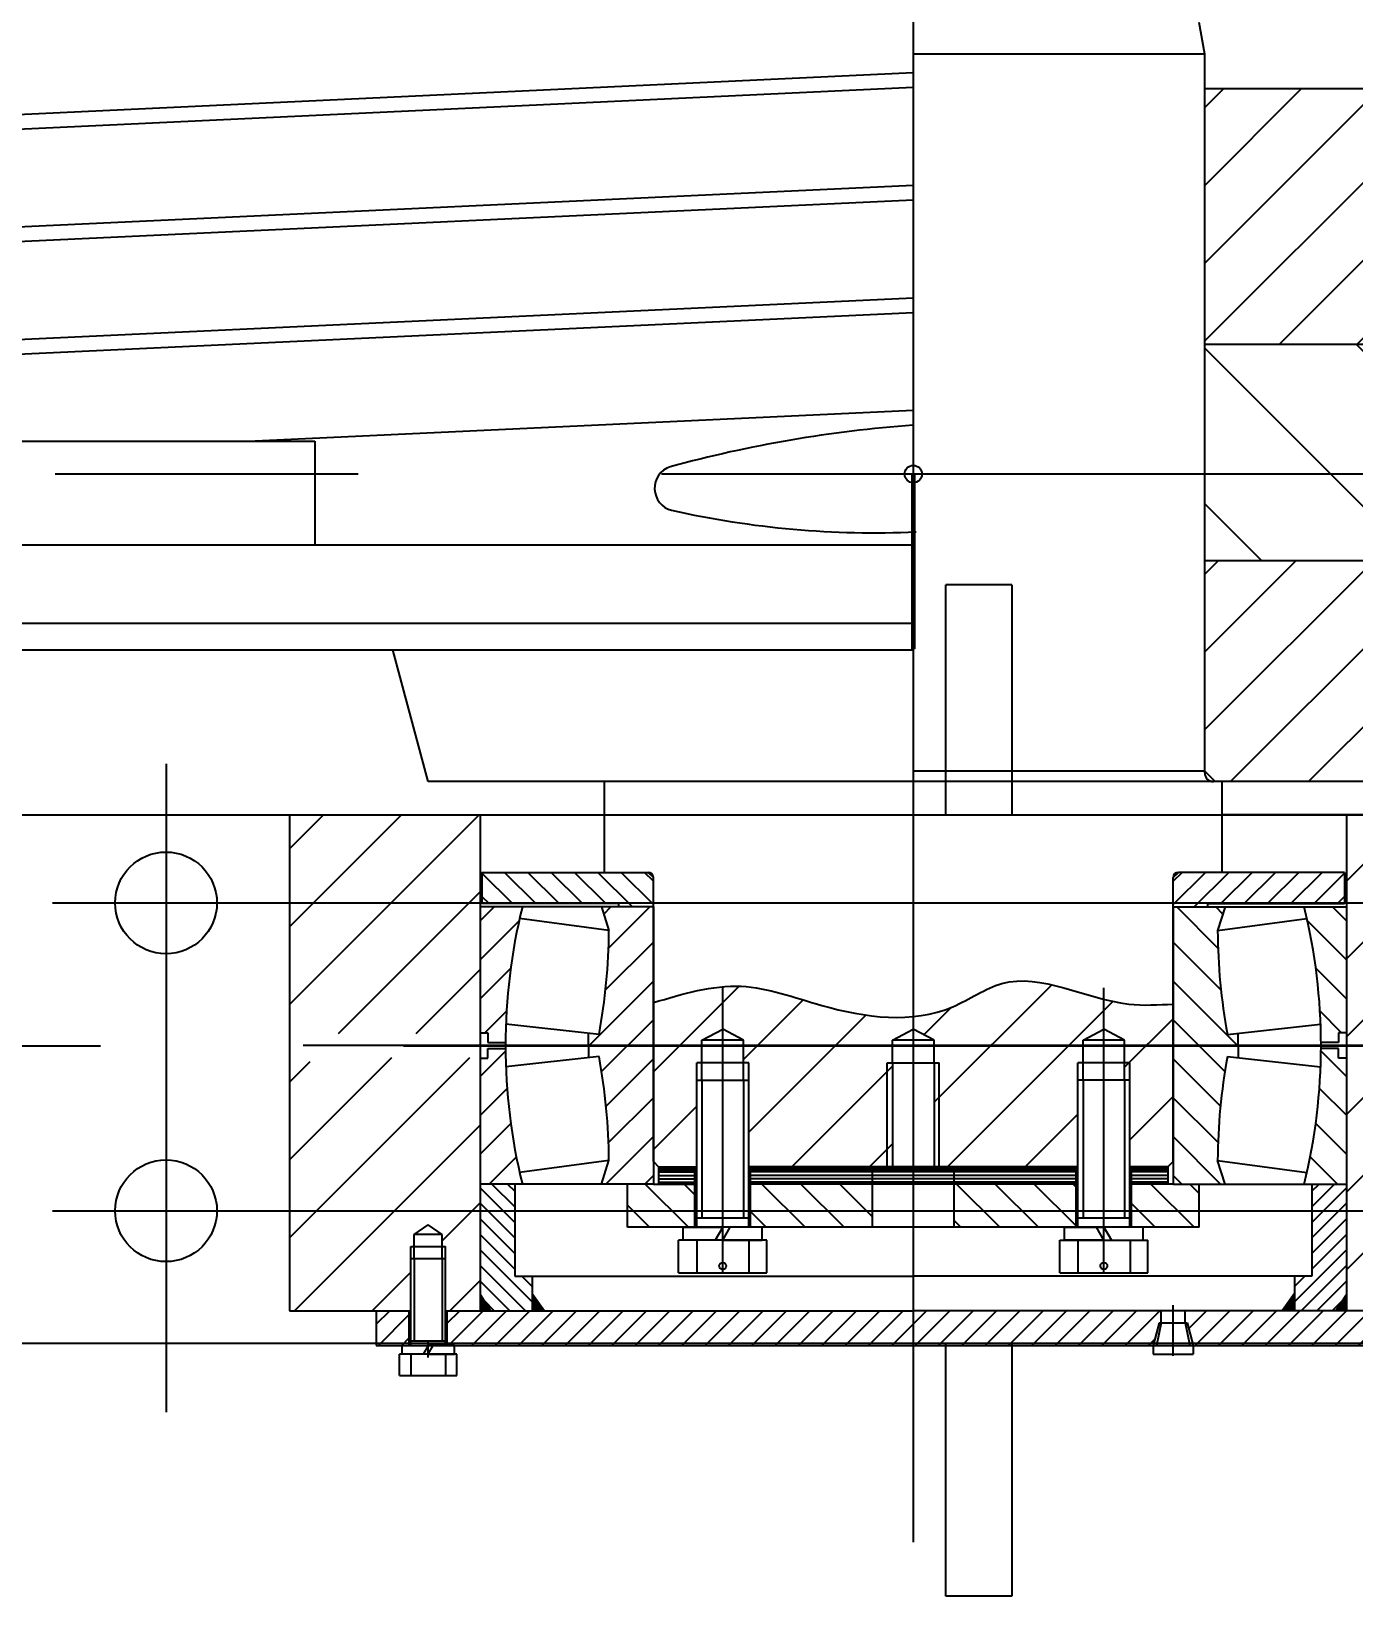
# Model space of a CAD drawing. Header units: millimetres. Extents: x 0 to 29400, y 0 to 20790.
# Drawn here: x 13770 to 14533, y 10644 to 11549 of the extents above; entities that cross this region are included whole.
import ezdxf

# ---------------------------------------------------------------- set-up
doc = ezdxf.new("R2010")
doc.units = ezdxf.units.MM
doc.header["$LTSCALE"] = 700
doc.linetypes.add('G', pattern=[2, 1.25, -0.25, 0.25, -0.25])
for name, color, linetype in [('01', 7, 'Continuous'), ('02', 1, 'Continuous'), ('05', 142, 'G'), ('08', 1, 'Continuous')]:
    doc.layers.add(name, color=color, linetype=linetype)
doc.styles.get("Standard").update_dxf_attribs({"font": 'FZYTK.TTF', "width": 0.707})
doc.dimstyles.new('INTE', dxfattribs={"dimscale": 70, "dimtxt": 3.5, "dimasz": 3, "dimexe": 3, "dimexo": 0, "dimgap": 1, "dimtad": 1, "dimdec": 0, "dimdsep": 46, "dimtxsty": 'Standard', "dimcen": 0, "dimclrd": 1, "dimclre": 1, "dimclrt": 3, "dimaunit": 1, "dimadec": 0, "dimazin": 0, "dimtfac": 1, "dimtdec": 0, "dimtmove": 0, "dimatfit": 0, "dimfxl": 1, "dimarcsym": 0})

# ---------------------------------------------------------------- blocks, each defined once
blk = doc.blocks.new('*U840')
at = {"layer": '01'}
for p, q in [((-22.75000000048455, 7.50000000001874), (-22.75000000048455, -3.503246160812043e-46)), ((1.377682148053616e-15, 7.500000000018737), (-22.75000000048455, 7.50000000001874)), ((-22.75000000048455, -3.503246160812043e-46), (0, 0)), ((0, 0), (-4.330127018769794, 7.500000000018738)), ((1.377682148053616e-15, 7.500000000018737), (4.330127018769794, -5.302701060043437e-16)), ((1.377682148053616e-15, 7.500000000018737), (22.75000000048455, 7.500000000018724)), ((22.75000000048455, -5.571958910010656e-15), (0, 0)), ((22.75000000048455, 7.500000000018724), (22.75000000048455, -5.571958910010656e-15))]:
    blk.add_line(p, q, dxfattribs=at)
at = {"layer": '05'}
blk.add_line((1.762823114833114e-15, 9.596679016244934), (0, -2.095679016226192), dxfattribs=at)
blk = doc.blocks.new('*U841')
at = {"layer": '01'}
for p, q in [((-15.10000000019493, 4.999999999924095), (-15.10000000019493, -3.503246160812043e-46)), ((9.184547653528396e-16, 4.999999999924094), (-15.10000000019493, 4.999999999924095)), ((-15.10000000019493, -3.503246160812043e-46), (0, 0)), ((0, 0), (-2.886751345795493, 4.999999999924094)), ((9.184547653528396e-16, 4.999999999924094), (2.886751345795493, -3.535134039966458e-16)), ((9.184547653528396e-16, 4.999999999924094), (15.10000000019493, 4.999999999924085)), ((15.10000000019493, -3.698311188591433e-15), (0, 0)), ((15.10000000019493, 4.999999999924085), (15.10000000019493, -3.698311188591433e-15))]:
    blk.add_line(p, q, dxfattribs=at)
at = {"layer": '05'}
blk.add_line((1.303595732132337e-15, 7.09667901615029), (0, -2.095679016226192), dxfattribs=at)
blk = doc.blocks.new('*D851')
at = {"layer": '08', "color": 1, "lineweight": -2}
for p, q in [((5911.025537536203, 11101.97861289599), (5911.025537536203, 3807.121633423696)), ((15472.62553753621, 5669.997334775217), (15472.62553753621, 3807.121633423696)), ((15262.62553753621, 4017.121633423696), (6121.025537536203, 4017.121633423696))]:
    blk.add_line(p, q, dxfattribs=at)
at = {"layer": '08', "color": 1}
for points in [[(6121.025537536203, 4052.121633423696), (6121.025537536203, 3982.121633423696), (5911.025537536203, 4017.121633423696)], [(15262.62553753621, 4052.121633423696), (15262.62553753621, 3982.121633423696), (15472.62553753621, 4017.121633423696)]]:
    blk.add_solid(points, dxfattribs=at)
at = {"layer": 'DEFPOINTS', "color": 0}
for p in [(5911.025537536203, 11101.97861289599), (15472.62553753621, 5669.997334775217), (5911.025537536203, 4017.121633423696)]:
    blk.add_point(p, dxfattribs=at)
at = {"layer": '08', "color": 3, "insert": (10691.82553753621, 4209.704959076837), "char_height": 245, "attachment_point": 5}
blk.add_mtext('9562', dxfattribs=at)
blk = doc.blocks.new('*D853')
at = {"layer": '08', "color": 1, "lineweight": -2}
blk.add_line((15472.62553753618, 12181.96929364296), (6347.026014686107, 8963.765352553513), dxfattribs=at)
at = {"layer": '08', "color": 1}
blk.add_solid([(6335.385660303971, 8996.772960007835), (6358.666369068242, 8930.757745099201), (6148.980369960203, 8893.923226260707)], dxfattribs=at)
at = {"layer": 'DEFPOINTS', "color": 0}
for p in [(15472.62553753618, 12181.96929364296), (6148.980369960203, 8893.923226260707)]:
    blk.add_point(p, dxfattribs=at)
at = {"layer": '08', "color": 3, "insert": (7247.315379128257, 9485.378052668251), "char_height": 245, "attachment_point": 5, "rotation": 19.425540408115456}
blk.add_mtext('R9886', dxfattribs=at)

msp = doc.modelspace()

# ---------------------------------------------------------------- hatches: boundary and pattern name
at = {"layer": '01'}
for points in [[(14028.82553753618, 10809.82861289598), (14028.82553753618, 10819.19620223919), (14034.89663891128, 10809.82861289598)], [(14065.93527372055, 10809.828612896), (14058.82553753618, 10819.828612896), (14058.82553753618, 10809.828612896)], [(14491.71580135181, 10809.82861289598), (14498.82553753618, 10819.82861289598), (14498.82553753618, 10809.82861289598)], [(14528.82553753618, 10809.82861289597), (14528.82553753618, 10819.19620223919), (14522.75443616108, 10809.82861289597)]]:
    msp.add_hatch(color=256, dxfattribs=at).paths.add_polyline_path(points)
at = {"layer": '02', "linetype": 'Continuous'}
h = msp.add_hatch(dxfattribs=at)
h.set_pattern_fill('LINE', color=1, scale=10, angle=135, style=0)
h.set_pattern_definition([(45.00000000000069, (10467.38886922888, 16101.03935760348), (-22.45064030267315, 22.45064030267261), [])])
h.paths.add_polyline_path([(14591.75875972895, 11392.47015441577), (14558.82553753622, 11515.37861289598), (14447.07553753622, 11515.37861289597), (14447.07553753622, 11367.87861289596), (14568.66661367068, 11367.87861289597)])
h.paths.add_polyline_path([(14447.07553753623, 11242.87861289596), (14447.07553753622, 11121.37861289596), (14453.07553753623, 11115.37861289597), (14558.82553753623, 11115.37861289597), (14586.39977588032, 11218.28707137618), (14563.30762982205, 11242.87861289597)])
h = msp.add_hatch(dxfattribs=at)
h.set_pattern_fill('LINE', color=1, scale=20, angle=45, style=0)
h.set_pattern_definition([(315.0000000000007, (12533.99184265571, 20193.4297241308), (44.90128060534523, 44.9012806053463), [])])
h.paths.add_polyline_path([(14447.07553753622, 11367.87861289596), (14447.07553753623, 11242.87861289596), (14673.82553753623, 11242.87861289597), (14673.82553753622, 11367.87861289597)])
edge = h.paths.add_edge_path()
edge.add_line((14773.82553753623, 11242.87861289597), (14829.00596494155, 11242.87861289597))
edge.add_line((14829.00596494154, 11242.87861289597), (14864.109533466, 11339.32487475921))
edge.add_ellipse((14876.32553753622, 11334.87861289597), major_axis=(-9.192388155424867, 9.192388155424645), ratio=0.9999999999999183, start_angle=-45.00000000001842, end_angle=24.999999999992724, ccw=False)
edge.add_line((14876.32553753622, 11347.87861289597), (14876.32553753622, 11367.87861289597))
edge.add_line((14876.32553753622, 11367.87861289597), (14873.82553753622, 11367.87861289597))
edge.add_line((14873.82553753622, 11367.87861289597), (14773.82553753622, 11367.87861289597))
edge.add_line((14773.82553753622, 11367.87861289597), (14773.82553753622, 11242.87861289597))
h = msp.add_hatch(dxfattribs=at)
h.set_pattern_fill('LINE', color=1, scale=10, angle=45, style=0)
h.set_pattern_definition([(225, (18090.26220584346, 16101.03935760352), (-22.45064030267288, 22.45064030267288), [])])
h.paths.add_polyline_path([(14568.82553753631, 10809.82861289598), (14568.82553753631, 10839.82861289697), (14568.82553753618, 10846.82861289598), (14566.82553753629, 10846.82861289598), (14566.82553753629, 10853.82861289598), (14558.82553753618, 10859.48286355153), (14550.82553753607, 10853.82861289598), (14550.82553753607, 10846.82861289598), (14548.82553753618, 10846.82861289598), (14548.82553753618, 10839.82861289697), (14548.8255375361, 10809.82861289598), (14528.82553753618, 10809.82861289598), (14528.82553753618, 10962.97861289597), (14615.82574321701, 10962.97861289597), (14615.82574321701, 10809.82861289598)])
h.paths.add_polyline_path([(14528.82553753618, 10962.97861289597), (14528.82553753618, 11096.12861289597), (14615.82574321701, 11096.12861289597), (14615.82574321701, 10962.97861289597)])
h.paths.add_polyline_path([(13935.1261808577, 10969.97861289598), (13935.1261808577, 10971.742365004), (13918.82553753618, 10973.81821697413), (13918.82553753618, 11096.12861289598), (14028.82553753618, 11096.12861289598), (14028.82553753618, 10969.97861289598)])
h.paths.add_polyline_path([(13918.82553753618, 10809.82861289598), (13918.82553753618, 10952.13900881783), (13935.1261808577, 10954.21486078796), (13935.1261808577, 10955.97861289598), (14028.82553753618, 10955.97861289598), (14028.82553753618, 10809.82861289598), (14008.82553753631, 10809.82861289598), (14008.82553753631, 10839.82861289697), (14008.82553753618, 10846.82861289598), (14006.82553753629, 10846.82861289598), (14006.82553753629, 10853.82861289598), (13998.82553753618, 10859.48286355153), (13990.82553753607, 10853.82861289598), (13990.82553753607, 10846.82861289598), (13988.82553753618, 10846.82861289598), (13988.82553753618, 10839.82861289697), (13988.8255375361, 10809.82861289598)])
h.paths.add_polyline_path([(14615.82574321701, 10867.52861289597), (14615.82574321701, 10962.77861289597), (14641.82574321701, 10962.77861289597), (14641.82574321701, 10867.52861289597)])
h.paths.add_polyline_path([(14615.82574321701, 10809.82861289598), (14615.82574321701, 10867.52861289597), (14641.82574321701, 10867.52861289597), (14641.82574321701, 10809.82861289598)])
h.paths.add_polyline_path([(14615.82574321701, 10962.97861289597), (14615.82574321701, 11045.32861289597), (14641.82574321701, 11045.32861289597), (14641.82574321701, 10962.97861289597)])
h.paths.add_polyline_path([(14615.82574321701, 11045.32861289597), (14615.82574321701, 11096.12861289597), (14641.82574321701, 11096.12861289597), (14641.82574321701, 11045.32861289597)])
h = msp.add_hatch(dxfattribs=at)
h.set_pattern_fill('LINE', color=1, scale=3, angle=135, style=0)
h.set_pattern_definition([(135, (18090.26220584346, 15448.04489046747), (6.735192090801865, 6.735192090801863), [])])
h.paths.add_polyline_path([(14029.82553753618, 11044.97861289598), (14029.82553753618, 11062.97861289598), (14125.82553753618, 11062.97861289597), (14128.82553753618, 11059.97861289597), (14128.82553753618, 11042.97861289597), (14108.82553753618, 11042.97861289597), (14108.82553753618, 11044.97861289597)])
h = msp.add_hatch(dxfattribs=at)
h.set_pattern_fill('LINE', color=1, scale=3, angle=135, style=0)
h.set_pattern_definition([(45.00000000000173, (10467.38886922877, 15448.04489046735), (-6.735192090802067, 6.735192090801661), [])])
h.paths.add_polyline_path([(14527.82553753618, 11044.97861289598), (14527.82553753618, 11062.97861289598), (14431.82553753618, 11062.97861289598), (14428.82553753618, 11059.97861289598), (14428.82553753618, 11042.97861289598), (14448.82553753618, 11042.97861289598), (14448.82553753618, 11044.97861289598)])
h = msp.add_hatch(dxfattribs=at)
h.set_pattern_fill('LINE', color=1, scale=5, angle=45, style=0)
h.set_pattern_definition([(225, (5327.792390387098, 21461.80213740164), (-11.22532015133644, 11.22532015133644), [])])
edge = h.paths.add_edge_path()
edge.add_line((14043.46334401864, 10964.75508004996), (14035.60832376868, 10964.75508004996))
edge.add_line((14035.60832376868, 10964.75508004996), (14033.30272120919, 10964.75508004996))
edge.add_line((14033.30272120919, 10964.75508004996), (14033.30272120919, 10970.30579907283))
edge.add_line((14033.30272120919, 10970.30579907283), (14028.82553753621, 10970.30579907283))
edge.add_line((14028.8255375362, 10970.30579907283), (14028.8255375362, 11042.97861289599))
edge.add_line((14028.8255375362, 11042.97861289599), (14053.18578646476, 11042.97861289599))
edge.add_ellipse((14377.29767050275, 10962.97861289599), major_axis=(-236.0598582718481, 236.0598582718481), ratio=0.9999999999999669, start_angle=31.13491663387567, end_angle=44.69510891614102)
edge = h.paths.add_edge_path()
edge.add_line((14053.18578646477, 10882.97861289599), (14028.82553753621, 10882.97861289599))
edge.add_line((14028.8255375362, 10882.97861289599), (14028.8255375362, 10955.65142671914))
edge.add_line((14028.8255375362, 10955.65142671914), (14033.30272120918, 10955.65142671914))
edge.add_line((14033.30272120919, 10955.65142671914), (14033.30272120919, 10961.20214574201))
edge.add_line((14033.30272120919, 10961.20214574201), (14035.60832376868, 10961.20214574201))
edge.add_line((14035.60832376868, 10961.20214574201), (14043.46334401864, 10961.20214574201))
edge.add_ellipse((14377.29767050275, 10962.97861289599), major_axis=(236.0598582718117, 236.0598582718117), ratio=0.9999999999998928, start_angle=135.3048910838582, end_angle=148.8650833661239)
edge = h.paths.add_edge_path()
edge.add_line((14128.8255375362, 10882.97861289599), (14098.83089478531, 10882.97861289599))
edge.add_line((14098.83089478531, 10882.97861289599), (14103.13305517951, 10896.56559481684))
edge.add_ellipse((13769.29655454182, 10895.26013833017), major_axis=(236.0598582717645, 236.0598582717645), ratio=0.9999999999998388, start_angle=315.2240520902415, end_angle=325.5827293034579)
edge.add_line((14097.45725674427, 10956.57136817136), (14091.30530039166, 10955.88650949153))
edge.add_line((14091.30530039166, 10955.88650949153), (14091.30530039166, 10962.97861289599))
edge.add_line((14091.30530039166, 10962.97861289599), (14128.8255375362, 10962.97861289599))
edge.add_line((14128.8255375362, 10962.97861289599), (14128.8255375362, 10882.97861289598))
edge = h.paths.add_edge_path()
edge.add_line((14103.1330551795, 11029.39163097513), (14098.83089478531, 11042.97861289598))
edge.add_line((14098.83089478531, 11042.97861289599), (14128.82553753621, 11042.97861289599))
edge.add_line((14128.8255375362, 11042.97861289599), (14128.8255375362, 10962.97861289599))
edge.add_line((14128.8255375362, 10962.97861289599), (14091.30530039166, 10962.97861289599))
edge.add_line((14091.30530039166, 10962.97861289599), (14091.30530039166, 10970.07071630044))
edge.add_line((14091.30530039166, 10970.07071630044), (14097.45725674427, 10969.38585762061))
edge.add_ellipse((13769.29655454182, 11030.69708746181), major_axis=(-236.0598582717654, 236.0598582717654), ratio=0.9999999999998399, start_angle=214.417270696542, end_angle=224.7759479097584)
h = msp.add_hatch(dxfattribs=at)
h.set_pattern_fill('LINE', color=1, scale=5, angle=-45.00000000000001, style=0)
h.set_pattern_definition([(315, (23229.85868468531, 21461.80213740164), (11.22532015133644, 11.22532015133644), [])])
h.paths.add_polyline_path([(14514.18773105377, 10964.75508004996), (14522.04275130374, 10964.75508004996), (14524.34835386322, 10964.75508004996), (14524.34835386322, 10970.30579907283), (14528.8255375362, 10970.30579907283), (14528.8255375362, 11042.97861289599), (14504.46528860764, 11042.97861289599, -0.05923664184677865)])
h.paths.add_polyline_path([(14504.46528860764, 10882.97861289599), (14528.8255375362, 10882.97861289599), (14528.8255375362, 10955.65142671914), (14524.34835386322, 10955.65142671914), (14524.34835386322, 10961.20214574201), (14522.04275130374, 10961.20214574201), (14514.18773105377, 10961.20214574201, -0.05923664184677876)])
h.paths.add_polyline_path([(14428.8255375362, 10882.97861289599), (14458.8201802871, 10882.97861289599), (14454.51801989291, 10896.56559481684, -0.04522905929132374), (14460.19381832812, 10956.57136817136), (14466.34577468073, 10955.88650949153), (14466.34577468073, 10962.97861289599), (14428.8255375362, 10962.97861289599)])
h.paths.add_polyline_path([(14454.51801989291, 11029.39163097513), (14458.8201802871, 11042.97861289599), (14428.8255375362, 11042.97861289599), (14428.8255375362, 10962.97861289599), (14466.34577468073, 10962.97861289599), (14466.34577468073, 10970.07071630044), (14460.19381832812, 10969.3858576206, -0.04522905929132374)])
at = {"layer": '02'}
h = msp.add_hatch(dxfattribs=at)
h.set_pattern_fill('LINE', color=256, scale=10, angle=45, style=0)
h.set_pattern_definition([(225, (18090.26220584346, 15448.04489046747), (-22.45064030267288, 22.45064030267288), [])])
h.paths.add_polyline_path([(14293.8255375365, 10892.97861289597), (14293.8255375365, 10952.9786129153), (14290.82553753644, 10952.9786129153), (14290.82553753644, 10962.97861289597), (14376.82553753591, 10962.97861289597), (14376.82553753591, 10952.9786129153), (14373.82553753584, 10952.9786129153), (14373.82553753586, 10942.9786129153), (14373.82553753586, 10892.97861289597)])
h.paths.add_polyline_path([(14183.8255375365, 10892.97861289597), (14183.8255375365, 10942.97861291529), (14183.82553753651, 10952.9786129153), (14180.82553753644, 10952.9786129153), (14180.82553753644, 10962.97861289597), (14266.82553753591, 10962.97861289597), (14266.82553753591, 10952.9786129153), (14263.82553753586, 10952.9786129153), (14263.82553753586, 10892.97861289597)])
h.paths.add_polyline_path([(14128.82553753618, 10962.97861289597), (14156.82553753591, 10962.97861289597), (14156.82553753592, 10952.9786129153), (14153.82553753584, 10952.9786129153), (14153.82553753586, 10942.9786129153), (14153.82553753586, 10892.97861289597), (14131.82553753618, 10892.97861289597), (14128.82553753618, 10895.97861289597)])
edge = h.paths.add_edge_path()
edge.add_spline(control_points=[(14128.82553753618, 10987.72020556253), (14145.83717819209, 10992.8462007374), (14178.60598172972, 11002.72018833317), (14226.5831821251, 10984.28756223903), (14261.52454687017, 10977.96102903806), (14278.82553753618, 10979.65920237255)], knot_values=[0, 0, 0, 0, 51.56243422644254, 99.32253515484928, 151.3703601573657, 151.3703601573657, 151.3703601573657, 151.3703601573657], degree=3, periodic=0)
edge.add_line((14278.82553753618, 10979.65920237255), (14278.82553753618, 10972.3396655683))
edge.add_line((14278.82553753618, 10972.3396655683), (14266.82553753591, 10965.9786129153))
edge.add_line((14266.82553753591, 10965.9786129153), (14266.82553753591, 10962.97861289597))
edge.add_line((14266.82553753591, 10962.97861289597), (14180.82553753644, 10962.97861289597))
edge.add_line((14180.82553753644, 10962.97861289597), (14180.82553753644, 10965.9786129153))
edge.add_line((14180.82553753644, 10965.9786129153), (14168.82553753618, 10972.3396655683))
edge.add_line((14168.82553753618, 10972.3396655683), (14156.82553753591, 10965.9786129153))
edge.add_line((14156.82553753591, 10965.9786129153), (14156.82553753591, 10962.97861289597))
edge.add_line((14156.82553753591, 10962.97861289597), (14128.82553753618, 10962.97861289597))
edge.add_line((14128.82553753618, 10962.97861289597), (14128.82553753618, 10987.72020556253))
edge = h.paths.add_edge_path()
edge.add_line((14290.82553753644, 10962.97861289597), (14290.82553753644, 10965.9786129153))
edge.add_line((14290.82553753644, 10965.9786129153), (14278.82553753618, 10972.3396655683))
edge.add_line((14278.82553753618, 10972.3396655683), (14278.82553753618, 10979.65920237256))
edge.add_spline(control_points=[(14278.82553753618, 10979.65920237255), (14286.65884548818, 10980.42807826769), (14304.4765494602, 10984.60782810504), (14337.68981610554, 11008.59499774206), (14368.57070620589, 10994.86273900208), (14388.82553753618, 10989.70681816003)], knot_values=[151.3703601573657, 151.3703601573657, 151.3703601573657, 151.3703601573657, 174.9358685925431, 206.2953741073947, 266.2794495647934, 266.2794495647934, 266.2794495647934, 266.2794495647934], degree=3, periodic=0)
edge.add_line((14388.82553753618, 10989.70681816003), (14388.82553753618, 10972.3396655683))
edge.add_line((14388.82553753618, 10972.3396655683), (14376.82553753591, 10965.9786129153))
edge.add_line((14376.82553753591, 10965.9786129153), (14376.82553753591, 10962.97861289597))
edge.add_line((14376.82553753591, 10962.97861289597), (14290.82553753644, 10962.97861289597))
h.paths.add_polyline_path([(14403.8255375365, 10942.9786129153), (14403.82553753651, 10952.9786129153), (14400.82553753644, 10952.9786129153), (14400.82553753644, 10962.97861289597), (14428.82553753618, 10962.97861289597), (14428.82553753618, 10895.97861289597), (14425.82553753618, 10892.97861289597), (14403.8255375365, 10892.97861289597)])
edge = h.paths.add_edge_path()
edge.add_spline(control_points=[(14388.82553753618, 10989.70681816003), (14393.62389546654, 10988.48538346835), (14407.0746175427, 10985.66821286001), (14420.31021651427, 10986.4373047807), (14428.82553753618, 10986.93211159784)], knot_values=[266.2794495647934, 266.2794495647934, 266.2794495647934, 266.2794495647934, 280.489642652686, 306.124649153878, 306.124649153878, 306.124649153878, 306.124649153878], degree=3, periodic=0)
edge.add_line((14428.82553753618, 10986.93211159784), (14428.82553753618, 10962.97861289597))
edge.add_line((14428.82553753618, 10962.97861289597), (14400.82553753644, 10962.97861289597))
edge.add_line((14400.82553753644, 10962.97861289597), (14400.82553753644, 10965.9786129153))
edge.add_line((14400.82553753644, 10965.9786129153), (14388.82553753618, 10972.3396655683))
edge.add_line((14388.82553753618, 10972.3396655683), (14388.82553753618, 10989.70681816003))
h.paths.add_polyline_path([(14373.82553753584, 10952.9786129153), (14376.82553753591, 10952.9786129153), (14376.82553753591, 10942.97861291529), (14373.82553753586, 10942.97861291529)], flags=16)
h.paths.add_polyline_path([(14403.8255375365, 10942.9786129153), (14400.82553753644, 10942.9786129153), (14400.82553753644, 10952.9786129153), (14403.82553753651, 10952.9786129153)])
h.paths.add_polyline_path([(14263.82553753586, 10952.9786129153), (14266.82553753592, 10952.9786129153), (14266.82553753592, 10892.97861289597), (14263.82553753586, 10892.97861289597)])
h.paths.add_polyline_path([(14290.82553753644, 10952.9786129153), (14293.8255375365, 10952.9786129153), (14293.8255375365, 10892.97861289597), (14290.82553753644, 10892.97861289597)], flags=16)
h.paths.add_polyline_path([(14180.82553753644, 10952.9786129153), (14183.82553753651, 10952.9786129153), (14183.8255375365, 10942.97861291529), (14180.82553753644, 10942.97861291529)])
at = {"layer": '02', "linetype": 'Continuous'}
h = msp.add_hatch(dxfattribs=at)
h.set_pattern_fill('LINE', color=1, scale=2, angle=45, style=0)
h.set_pattern_definition([(314.9999999999956, (10467.38886922927, 15448.04489046777), (4.490128060534924, 4.490128060534229), [])])
h.paths.add_polyline_path([(14048.82553753618, 10882.978612896), (14028.82553753619, 10882.978612896), (14028.82553753618, 10819.19620223921), (14034.89663891128, 10809.828612896), (14058.82553753618, 10809.828612896), (14058.82553753618, 10829.828612896), (14048.82553753618, 10829.828612896)])
h = msp.add_hatch(dxfattribs=at)
h.set_pattern_fill('LINE', color=1, scale=5, angle=135, style=0)
h.set_pattern_definition([(135, (18090.26220584346, 15448.04489046747), (11.22532015133644, 11.22532015133644), [])])
h.paths.add_polyline_path([(14255.27853215206, 10882.97861289597), (14255.27853215206, 10857.97861289597), (14184.8255375365, 10857.97861289597), (14184.8255375365, 10882.97861289597)])
h.paths.add_polyline_path([(14152.82553753586, 10882.97861289597), (14152.82553753586, 10857.97861289597), (14113.82553753618, 10857.97861289597), (14113.82553753618, 10882.97861289597), (14128.82553753618, 10882.97861289597)])
h.paths.add_polyline_path([(14302.37254292029, 10857.97861289597), (14302.37254292029, 10882.97861289597), (14372.82553753586, 10882.97861289597), (14372.82553753586, 10857.97861289597)])
h.paths.add_polyline_path([(14404.8255375365, 10857.97861289597), (14404.8255375365, 10882.97861289597), (14428.82553753618, 10882.97861289597), (14443.82553753618, 10882.97861289597), (14443.82553753618, 10857.97861289597)])
h.paths.add_polyline_path([(14125.1930589037, 10866.83979768819), (14125.1930589037, 10847.87604879341), (14100.57767428832, 10847.87604879342), (14100.57767428832, 10866.8397976882)], flags=9)
h = msp.add_hatch(dxfattribs=at)
h.set_pattern_fill('LINE', color=1, scale=2, angle=45, style=0)
h.set_pattern_definition([(225, (18090.26220584346, 15448.04489046747), (-4.490128060534576, 4.490128060534577), [])])
h.paths.add_polyline_path([(14508.82553753618, 10882.97861289597), (14528.82553753618, 10882.97861289597), (14528.82553753618, 10819.19620223919), (14522.75443616109, 10809.82861289598), (14498.82553753618, 10809.82861289598), (14498.82553753618, 10829.82861289598), (14508.82553753618, 10829.82861289598)])
h = msp.add_hatch(dxfattribs=at)
h.set_pattern_fill('LINE', color=1, scale=3, angle=45, style=0)
h.set_pattern_definition([(225, (3855.090892559245, 20193.42972413082), (-6.735192090801863, 6.735192090801865), [])])
h.paths.add_polyline_path([(14440.44777368653, 10789.82861289598), (14436.8906376618, 10802.82861289598), (14435.82553753618, 10802.82861289598), (14435.82553753618, 10809.82861289598), (14547.82553753605, 10809.82861289598), (14547.82553753605, 10789.82861289598)])
h.paths.add_polyline_path([(14278.82553753618, 10789.82861289598), (14278.82553753618, 10809.82861289598), (14421.82553753618, 10809.82861289598), (14421.82553753618, 10802.82861289598), (14420.76043741056, 10802.82861289598), (14417.20330138584, 10789.82861289598)])
h.paths.add_polyline_path([(14588.82553753618, 10789.82861289598), (14569.82553753631, 10789.82861289598), (14569.82553753631, 10809.82861289598), (14588.82553753618, 10809.82861289598)])
h.paths.add_polyline_path([(14278.82553753618, 10809.82861289598), (14278.82553753618, 10789.82861289598), (14009.82553753631, 10789.82861289598), (14009.82553753631, 10809.82861289598)])
h.paths.add_polyline_path([(13987.82553753605, 10789.82861289598), (13983.72553753598, 10789.82861289598), (13968.82553753618, 10789.82861289598), (13968.82553753618, 10809.82861289598), (13987.82553753605, 10809.82861289598)])

# ---------------------------------------------------------------- linework, layer by layer
for p, q in [((14297.62553753621, 11096.12861289598), (14297.62553753621, 11228.97861289599)), ((14335.62553753621, 11228.97861289599), (14297.62553753621, 11228.97861289599)), ((14335.62553753621, 11228.97861289599), (14335.62553753621, 11096.12861289598)), ((14875.62553753621, 10790.97861289599), (13757.62553753621, 10790.97861289599)), ((14297.62553753621, 10644.97861289599), (14297.62553753621, 10790.97861289599)), ((14335.62553753621, 10790.97861289599), (14335.62553753621, 10644.97861289599)), ((14335.62553753621, 10644.97861289599), (14297.62553753621, 10644.97861289599))]:
    msp.add_line(p, q)
at = {"layer": '01'}
for p, q in [((14447.07553753623, 11535.37861289596), (14443.82553753623, 11553.81027880972)), ((14447.07553753623, 11535.37861289596), (14278.82553753621, 11535.37861289596)), ((13583.03792336134, 11492.3119462293), (14278.82553753621, 11524.81198039398)), ((14278.82553753621, 11516.14531372731), (13583.03792336133, 11483.64527956263)), ((13583.03792336133, 11427.3119462293), (14278.82553753621, 11459.81198039398)), ((14278.82553753621, 11451.14531372732), (13583.03792336133, 11418.64527956263)), ((13583.03792336134, 11362.3119462293), (14278.82553753621, 11394.81198039398)), ((14278.82553753621, 11386.14531372731), (13583.03792336133, 11353.64527956263)), ((13894.89317234753, 11311.87861289597), (14278.82553753622, 11329.81198039397)), ((13933.35873589352, 11311.87861289599), (13933.35873589353, 11251.87861289597)), ((14278.07553753622, 11292.97861289597), (14278.07553753622, 11191.97861289597)), ((14279.57553753622, 11292.97861289597), (14278.07553753622, 11292.97861289597)), ((14279.57553753622, 11292.97861289597), (14279.57553753622, 11191.97861289597)), ((14279.57553753622, 11191.97861289597), (14278.07553753622, 11191.97861289597)), ((14447.07553753624, 11121.37861289596), (14278.82553753624, 11121.37861289596)), ((13757.62553753621, 11096.12861289598), (14875.62553753621, 11096.12861289598)), ((13918.82553753618, 11096.12861289598), (14100.57553753617, 11096.12861289598)), ((14641.82574321701, 11096.12861289597), (14457.07553753618, 11096.12861289597)), ((14528.82553753618, 11096.12861289597), (14528.82553753618, 10809.82861289597)), ((14029.82553753618, 11062.97861289598), (14125.82553753618, 11062.97861289597)), ((14527.82553753618, 11062.97861289598), (14431.82553753618, 11062.97861289598)), ((14108.82553753618, 11044.97861289597), (14029.82553753618, 11044.97861289598)), ((14448.82553753618, 11044.97861289598), (14527.82553753618, 11044.97861289598)), ((14028.8255375362, 11042.97861289599), (14028.8255375362, 10882.97861289599)), ((14128.8255375362, 11042.97861289599), (14028.8255375362, 11042.97861289599)), ((14103.1330551795, 11029.39163097513), (14051.61463361378, 11036.32077578629)), ((14098.83089478531, 11042.97861289599), (14103.1330551795, 11029.39163097513)), ((14128.8255375362, 11042.97861289599), (14128.8255375362, 10882.97861289599)), ((14428.8255375362, 11042.97861289599), (14528.8255375362, 11042.97861289599)), ((14428.8255375362, 11042.97861289599), (14428.8255375362, 10882.97861289599)), ((14458.8201802871, 11042.97861289599), (14454.51801989291, 11029.39163097513)), ((14454.51801989291, 11029.39163097513), (14506.03644145863, 11036.32077578629)), ((14528.8255375362, 11042.97861289599), (14528.8255375362, 10882.97861289599)), ((14097.45725674427, 10969.3858576206), (14043.68872581822, 10975.37157061922)), ((14460.19381832812, 10969.3858576206), (14513.96234925418, 10975.37157061922)), ((14028.8255375362, 10970.30579907283), (14033.30272120919, 10970.30579907283)), ((14033.30272120919, 10970.30579907283), (14033.30272120919, 10964.75508004996)), ((14033.30272120919, 10964.75508004996), (14035.60832376868, 10964.75508004996)), ((14035.60832376868, 10964.75508004996), (14043.46334401864, 10964.75508004996)), ((14091.30530039166, 10962.97861289599), (14091.30530039166, 10970.07071630044)), ((14091.30530039166, 10962.97861289599), (14091.30530039166, 10955.88650949153)), ((14180.82553753644, 10942.9786129153), (14180.82553753644, 10965.9786129153)), ((14400.82553753644, 10942.9786129153), (14400.82553753644, 10965.9786129153)), ((14466.34577468073, 10962.97861289599), (14466.34577468073, 10970.07071630044)), ((14466.34577468073, 10962.97861289599), (14466.34577468073, 10955.88650949153)), ((14522.04275130374, 10964.75508004996), (14514.18773105377, 10964.75508004996)), ((14524.34835386322, 10964.75508004996), (14522.04275130374, 10964.75508004996)), ((14528.8255375362, 10970.30579907283), (14524.34835386322, 10970.30579907283)), ((14524.34835386322, 10970.30579907283), (14524.34835386322, 10964.75508004996)), ((14028.8255375362, 10955.65142671914), (14033.30272120919, 10955.65142671914)), ((14033.30272120919, 10961.20214574201), (14035.60832376868, 10961.20214574201)), ((14033.30272120919, 10955.65142671914), (14033.30272120919, 10961.20214574201)), ((14035.60832376868, 10961.20214574201), (14043.46334401864, 10961.20214574201)), ((14097.45725674427, 10956.57136817136), (14043.68872581822, 10950.58565517276)), ((14460.19381832812, 10956.57136817136), (14513.96234925418, 10950.58565517276)), ((14522.04275130374, 10961.20214574201), (14514.18773105377, 10961.20214574201)), ((14524.34835386322, 10961.20214574201), (14522.04275130374, 10961.20214574201)), ((14524.34835386322, 10955.65142671914), (14524.34835386322, 10961.20214574201)), ((14528.8255375362, 10955.65142671914), (14524.34835386322, 10955.65142671914)), ((14183.82553753651, 10952.9786129153), (14153.82553753584, 10952.9786129153)), ((14263.82553753584, 10952.9786129153), (14293.82553753651, 10952.9786129153)), ((14403.82553753651, 10952.9786129153), (14373.82553753584, 10952.9786129153)), ((14153.82553753586, 10857.97861289597), (14153.82553753586, 10942.9786129153)), ((14153.82553753586, 10942.9786129153), (14183.8255375365, 10942.97861291529)), ((14183.8255375365, 10857.97861289597), (14183.8255375365, 10942.97861291529)), ((14373.82553753586, 10857.97861289597), (14373.82553753586, 10942.97861291529)), ((14403.8255375365, 10942.9786129153), (14373.82553753586, 10942.97861291529)), ((14403.8255375365, 10857.97861289597), (14403.8255375365, 10942.9786129153)), ((14103.1330551795, 10896.56559481684), (14051.61463361378, 10889.63645000567)), ((14098.83089478531, 10882.97861289599), (14103.1330551795, 10896.56559481684)), ((14128.82553753618, 10895.97861289597), (14131.82553753618, 10892.97861289597)), ((14131.82553753618, 10892.97861289597), (14131.82553753618, 10882.97861289597)), ((14131.82553753618, 10892.97861289597), (14153.82553753586, 10892.97861289597)), ((14131.82553753618, 10891.97861289597), (14152.82553753586, 10891.97861289597)), ((14131.82553753618, 10890.97861289597), (14152.82553753586, 10890.97861289597)), ((14152.82553753586, 10857.97861289597), (14152.82553753586, 10892.97861289597)), ((14373.82553753586, 10892.97861289597), (14183.8255375365, 10892.97861289597)), ((14184.8255375365, 10857.97861289597), (14184.8255375365, 10892.97861289597)), ((14372.82553753586, 10891.97861289597), (14184.8255375365, 10891.97861289597)), ((14372.82553753586, 10890.97861289597), (14184.8255375365, 10890.97861289597)), ((14255.27853215206, 10857.97861289597), (14255.27853215206, 10892.97861289597)), ((14302.37254292029, 10857.97861289597), (14302.37254292029, 10892.97861289597)), ((14372.82553753586, 10857.97861289597), (14372.82553753586, 10892.97861289597)), ((14425.82553753618, 10892.97861289597), (14403.8255375365, 10892.97861289597)), ((14404.8255375365, 10857.97861289597), (14404.8255375365, 10892.97861289597)), ((14425.82553753618, 10891.97861289597), (14404.8255375365, 10891.97861289597)), ((14425.82553753618, 10890.97861289597), (14404.8255375365, 10890.97861289597)), ((14428.82553753618, 10895.97861289597), (14425.82553753618, 10892.97861289597)), ((14425.82553753618, 10892.97861289597), (14425.82553753618, 10882.97861289597)), ((14454.51801989291, 10896.56559481684), (14506.03644145863, 10889.63645000567)), ((14458.8201802871, 10882.97861289599), (14454.51801989291, 10896.56559481684)), ((14128.8255375362, 10882.97861289599), (14028.8255375362, 10882.97861289599)), ((14113.82553753618, 10857.97861289597), (14113.82553753618, 10882.97861289597)), ((14128.82553753618, 10882.97861289597), (14152.82553753586, 10882.97861289597)), ((14131.82553753618, 10889.97861289597), (14152.82553753586, 10889.97861289597)), ((14131.82553753618, 10887.97861289597), (14152.82553753586, 10887.97861289597)), ((14131.82553753618, 10885.97861289597), (14152.82553753586, 10885.97861289597)), ((14131.82553753618, 10883.97861289597), (14152.82553753586, 10883.97861289597)), ((14372.82553753586, 10889.97861289597), (14184.8255375365, 10889.97861289597)), ((14372.82553753586, 10887.97861289597), (14184.8255375365, 10887.97861289597)), ((14372.82553753586, 10885.97861289597), (14184.8255375365, 10885.97861289597)), ((14372.82553753586, 10883.97861289597), (14184.8255375365, 10883.97861289597)), ((14372.82553753586, 10882.97861289597), (14184.8255375365, 10882.97861289597)), ((14425.82553753618, 10889.97861289597), (14404.8255375365, 10889.97861289597)), ((14425.82553753618, 10887.97861289597), (14404.8255375365, 10887.97861289597)), ((14425.82553753618, 10885.97861289597), (14404.8255375365, 10885.97861289597)), ((14425.82553753618, 10883.97861289597), (14404.8255375365, 10883.97861289597)), ((14428.82553753618, 10882.97861289597), (14404.8255375365, 10882.97861289597)), ((14428.8255375362, 10882.97861289599), (14528.8255375362, 10882.97861289599)), ((14443.82553753618, 10857.97861289597), (14443.82553753618, 10882.97861289597)), ((14153.82553753586, 10863.47861289609), (14183.8255375365, 10863.47861289609)), ((14373.82553753586, 10863.47861289609), (14403.8255375365, 10863.47861289609)), ((13990.82553753607, 10853.82861289598), (13998.82553753618, 10859.48286355153)), ((14006.82553753629, 10853.82861289598), (13998.82553753618, 10859.48286355153)), ((14443.82553753618, 10857.97861289597), (14113.82553753618, 10857.97861289597)), ((14194.25053753667, 10857.97861289597), (14168.82553753618, 10857.97861289597)), ((13988.82553753618, 10846.82861289598), (14008.82553753618, 10846.82861289598)), ((14006.82553753629, 10853.82861289598), (13990.82553753607, 10853.82861289598)), ((13990.82553753607, 10839.82861289598), (13990.82553753607, 10853.82861289598)), ((14006.82553753629, 10839.82861289598), (14006.82553753629, 10853.82861289598)), ((14194.25053753667, 10850.47861289595), (14143.40053753569, 10850.47861289595)), ((14143.40053753569, 10831.77861289546), (14143.40053753569, 10850.47861289596)), ((14153.82553753586, 10850.47861289595), (14153.82553753586, 10831.77861289546)), ((14183.8255375365, 10850.47861289595), (14183.8255375365, 10831.77861289546)), ((14194.25053753667, 10831.77861289546), (14194.25053753667, 10850.47861289595)), ((14363.40053753569, 10850.47861289595), (14414.25053753667, 10850.47861289595)), ((14363.40053753569, 10831.77861289546), (14363.40053753569, 10850.47861289595)), ((14373.82553753586, 10850.47861289595), (14373.82553753586, 10831.77861289546)), ((14404.25053753667, 10831.77861289546), (14404.25053753667, 10850.47861289596)), ((14414.25053753667, 10831.77861289546), (14414.25053753667, 10850.47861289596)), ((14008.82553753631, 10839.82861289697), (13988.82553753605, 10839.82861289697)), ((13988.82553753605, 10789.82861289598), (13988.82553753605, 10839.82861289697)), ((14008.82553753631, 10789.82861289598), (14008.82553753631, 10839.82861289697)), ((14048.82553753618, 10829.828612896), (14278.82553753618, 10829.82861289598)), ((14143.40053753569, 10831.77861289546), (14194.25053753667, 10831.77861289546)), ((14508.82553753618, 10829.82861289598), (14278.82553753618, 10829.82861289598)), ((14363.40053753569, 10831.77861289546), (14414.25053753667, 10831.77861289546)), ((14028.82553753618, 10819.19620223919), (14034.89663891128, 10809.82861289598)), ((14058.82553753618, 10819.828612896), (14065.93527372055, 10809.828612896)), ((14498.82553753618, 10819.82861289598), (14491.71580135181, 10809.82861289598)), ((14528.82553753618, 10819.19620223919), (14522.75443616108, 10809.82861289597)), ((13918.82553753618, 10809.82861289598), (13988.82553753605, 10809.82861289598)), ((13987.82553753605, 10789.82861289598), (13987.82553753605, 10809.82861289598)), ((14008.82553753631, 10809.82861289598), (14278.82553753618, 10809.82861289598)), ((14009.82553753631, 10789.82861289598), (14009.82553753631, 10809.82861289598)), ((14641.82574321701, 10809.82861289598), (14278.82553753618, 10809.82861289598)), ((14008.82553753631, 10792.32861289606), (13988.82553753605, 10792.32861289606)), ((13968.82553753618, 10789.82861289598), (14588.82553753618, 10789.82861289598)), ((14015.30053753633, 10784.82861289606), (13982.35053753603, 10784.82861289606)), ((13982.35053753603, 10772.3286128958), (13982.35053753603, 10784.82861289606)), ((13988.82553753605, 10784.82861289606), (13988.82553753605, 10772.3286128958)), ((14008.82553753631, 10784.82861289606), (14008.82553753631, 10772.3286128958)), ((14015.30053753633, 10772.3286128958), (14015.30053753633, 10784.82861289606)), ((13982.35053753603, 10772.3286128958), (14015.30053753633, 10772.3286128958))]:
    msp.add_line(p, q, dxfattribs=at)
at = {"layer": '01', "color": 7, "linetype": 'Continuous'}
for p, q in [((14447.07553753624, 11120.37861289596), (14447.07553753623, 11535.37861289596)), ((14558.82553753622, 11515.37861289598), (14447.07553753622, 11515.37861289597)), ((14876.32553753622, 11367.87861289597), (14447.07553753622, 11367.87861289596)), ((13497.9579964278, 11311.87861289597), (13933.35873589352, 11311.87861289597)), ((14278.82553753621, 11251.87861289597), (13497.9579964278, 11251.87861289596)), ((14876.32553753622, 11242.87861289597), (14447.07553753623, 11242.87861289596)), ((13363.95799642778, 11206.87861289596), (14278.82553753621, 11206.87861289597)), ((13577.32553753622, 11191.37861289596), (14278.82553753622, 11191.37861289596)), ((13998.82553753622, 11115.37861289596), (13978.46139891145, 11191.37861289596)), ((14447.07553753624, 11121.37861289596), (14453.07553753624, 11115.37861289597)), ((14558.82553753623, 11115.37861289597), (13998.82553753622, 11115.37861289596)), ((14100.57553753621, 11062.97861289597), (14100.57553753621, 11115.37861289596)), ((14457.07553753624, 11062.97861289598), (14457.07553753623, 11115.37861289597)), ((13918.82553753618, 11096.12861289598), (13918.82553753618, 10809.82861289598)), ((14028.82553753618, 11096.12861289597), (14028.82553753618, 10809.82861289598)), ((14029.82553753618, 11062.97861289598), (14029.82553753618, 11044.97861289598)), ((14128.82553753618, 11059.97861289597), (14125.82553753618, 11062.97861289597)), ((14428.82553753618, 11059.97861289597), (14431.82553753618, 11062.97861289597)), ((14527.82553753618, 11062.97861289598), (14527.82553753618, 11044.97861289598)), ((14128.82553753618, 10895.97861289597), (14128.82553753618, 11059.97861289597)), ((14428.82553753618, 10895.97861289597), (14428.82553753618, 11059.97861289597)), ((14108.82553753618, 11042.97861289597), (14108.82553753618, 11044.97861289597)), ((14448.82553753618, 11042.97861289598), (14448.82553753618, 11044.97861289598)), ((14156.82553753591, 10965.9786129153), (14168.82553753618, 10972.3396655683)), ((14180.82553753644, 10965.9786129153), (14168.82553753618, 10972.3396655683)), ((14266.82553753591, 10965.9786129153), (14278.82553753618, 10972.3396655683)), ((14290.82553753644, 10965.9786129153), (14278.82553753618, 10972.3396655683)), ((14376.82553753591, 10965.9786129153), (14388.82553753618, 10972.3396655683)), ((14400.82553753644, 10965.9786129153), (14388.82553753618, 10972.3396655683)), ((14180.82553753644, 10965.9786129153), (14156.82553753591, 10965.9786129153)), ((14156.82553753591, 10942.9786129153), (14156.82553753591, 10965.9786129153)), ((14290.82553753644, 10965.9786129153), (14266.82553753591, 10965.9786129153)), ((14266.82553753591, 10952.9786129153), (14266.82553753591, 10965.9786129153)), ((14290.82553753644, 10952.9786129153), (14290.82553753644, 10965.9786129153)), ((14400.82553753644, 10965.9786129153), (14376.82553753591, 10965.9786129153)), ((14376.82553753591, 10942.9786129153), (14376.82553753591, 10965.9786129153)), ((14266.82553753592, 10952.97861291529), (14266.82553753592, 10892.97861289597)), ((14290.82553753644, 10952.97861291529), (14290.82553753644, 10892.97861289597)), ((14048.82553753618, 10882.978612896), (14048.82553753618, 10829.828612896)), ((14508.82553753618, 10882.97861289597), (14508.82553753618, 10829.82861289598)), ((14058.82553753618, 10829.828612896), (14058.82553753618, 10809.828612896)), ((14498.82553753618, 10829.82861289598), (14498.82553753618, 10809.82861289598)), ((13968.82553753618, 10809.82861289598), (13968.82553753618, 10789.82861289598)), ((14421.82553753618, 10802.82861289598), (14421.82553753618, 10809.82861289597)), ((14435.82553753618, 10802.82861289598), (14435.82553753618, 10809.82861289597)), ((14421.82553753618, 10802.82861289598), (14419.26046253799, 10789.82861289598)), ((14420.76043741056, 10802.82861289598), (14436.8906376618, 10802.82861289598)), ((14435.82553753618, 10802.82861289598), (14438.39061253438, 10789.82861289598)), ((14417.20330138583, 10789.82861289598), (14417.20330138583, 10784.72129683922)), ((14417.20330138583, 10784.72129683922), (14440.44777368653, 10784.72129683926)), ((14440.44777368653, 10789.82861289601), (14440.44777368653, 10784.72129683926))]:
    msp.add_line(p, q, dxfattribs=at)
at = {"layer": '01'}
for centre, radius in [((14278.82553753622, 11292.97861289597), 5), ((13847.5255375362, 11045.32861289598), 29.37), ((13847.5255375362, 10867.52861289598), 29.37)]:
    msp.add_circle(centre, radius, dxfattribs=at)
at = {"layer": '01', "color": 7, "linetype": 'Continuous'}
for centre in [(14168.82553753618, 10835.6856966266), (14388.82553753618, 10835.6856966266)]:
    msp.add_circle(centre, 2, dxfattribs=at)
at = {"layer": '01'}
for centre, radius, start, end in [((14331.13074608436, 10592.70310919309), 730.3176570424239, 94.10702879761277, 105.2955835782709), ((14142.5977757199, 11284.7322717413), 13.08579472348236, 108.3693617545435, 255.6471539049267), ((14256.6896196104, 11795.65670493637), 536.587832808651, 257.3690662687354, 272.5333783065097), ((14256.6896196104, 11795.65670493638), 536.587832808651, 272.4444542080757, 272.5333783065097), ((14452.07553753624, 11120.37861289597), 5, 180, 270), ((14377.29767050275, 10962.97861289599), 333.8390530999168, 166.1349166338765, 180), ((14180.35340456967, 10962.97861289599), 333.8390530999168, 0, 13.86508336612348), ((13769.29655454182, 11030.6970874618), 333.8390530999168, 349.4172706965785, 359.7759479097753), ((14788.35452053058, 11030.6970874618), 333.8390530999168, 180.2240520902248, 190.5827293034215), ((14377.29767050275, 10962.97861289599), 333.8390530999168, 180, 193.8650833661235), ((14180.35340456967, 10962.97861289599), 333.8390530999168, 346.1349166338765, 0), ((13769.29655454182, 10895.26013833017), 333.8390530999168, 0.2240520902247739, 10.58272930342149), ((14788.35452053058, 10895.26013833017), 333.8390530999168, 169.4172706965785, 179.7759479097752)]:
    msp.add_arc(centre, radius, start, end, dxfattribs=at)
at = {"layer": '01', "color": 7, "linetype": 'Continuous'}
for centre, start, end in [((14125.82553753618, 11059.97861289597), 0, 90), ((14431.82553753618, 11059.97861289597), 90, 180)]:
    msp.add_arc(centre, 3, start, end, dxfattribs=at)
at = {"layer": '02'}
for p, q in [((14153.82553753586, 10942.9786129153), (14153.82553753584, 10952.9786129153)), ((14183.8255375365, 10942.9786129153), (14183.82553753651, 10952.9786129153)), ((14373.82553753586, 10942.9786129153), (14373.82553753584, 10952.9786129153)), ((14403.8255375365, 10942.9786129153), (14403.82553753651, 10952.9786129153)), ((14156.82553753591, 10942.97861291529), (14156.82553753591, 10863.47861289609)), ((14180.82553753643, 10942.97861291529), (14180.82553753643, 10863.47861289609)), ((14376.82553753592, 10942.97861291529), (14376.82553753592, 10863.47861289609)), ((14400.82553753644, 10942.97861291529), (14400.82553753644, 10863.47861289609)), ((13988.82553753618, 10839.82861289697), (13988.82553753618, 10846.82861289598)), ((14008.82553753618, 10839.82861289697), (14008.82553753618, 10846.82861289598)), ((13990.82553753607, 10839.82861289697), (13990.82553753607, 10792.32861289606)), ((14006.82553753629, 10839.82861289697), (14006.82553753629, 10792.32861289606))]:
    msp.add_line(p, q, dxfattribs=at)
at = {"layer": '02', "color": 1, "linetype": 'Continuous'}
for p, q in [((14263.82553753586, 10892.97861289597), (14263.82553753586, 10952.9786129153)), ((14293.8255375365, 10892.97861289597), (14293.8255375365, 10952.9786129153)), ((14420.76043741056, 10802.82861289598), (14417.20330138583, 10789.82861289598)), ((14436.8906376618, 10802.82861289598), (14440.44777368653, 10789.82861289598))]:
    msp.add_line(p, q, dxfattribs=at)
at = {"layer": '02'}
msp.add_open_spline([(14128.82553753618, 10987.72020556253), (14145.83717819209, 10992.8462007374), (14178.60598172971, 11002.72018833317), (14234.05232680732, 10981.41795021425), (14289.43267173885, 10973.7428911883), (14341.79712332156, 11011.5613628393), (14387.14937747311, 10984.51040041885), (14420.31021651427, 10986.4373047807), (14428.82553753618, 10986.93211159784)], degree=3, knots=[0, 0, 0, 0, 51.56243422644076, 99.32253515485104, 174.9358685925449, 206.2953741073964, 280.4896426526842, 306.124649153878, 306.124649153878, 306.124649153878, 306.124649153878], dxfattribs=at)
at = {"layer": '05'}
for p, q in [((14278.82553753621, 14222.28181926389), (14278.8255375362, 10720.39227658423)), ((14168.82553753618, 10831.2136210491), (14168.82553753618, 10996.23354151393)), ((14388.82553753618, 10831.2136210491), (14388.82553753618, 10996.23354151393)), ((14801.62691550356, 10962.97861289597), (13884.57316267759, 10962.97861289598)), ((14428.82553753618, 10783.80668729193), (14428.82553753618, 10813.09901681335))]:
    msp.add_line(p, q, dxfattribs=at)
at = {"layer": '05', "color": 4, "linetype": 'G'}
for p, q in [((14278.82553753621, 14037.09938320843), (14278.82553753621, 10676.16309996963)), ((15008.47367722583, 11292.97861289599), (13467.05430988618, 11292.97861289596)), ((13847.5255375362, 11125.56783122559), (13847.5255375362, 10751.1524759548)), ((13781.91860769872, 11045.32861289598), (14774.62553753621, 11045.32861289598)), ((12584.62553753621, 10962.77861289599), (14980.0804236947, 10962.77861289599)), ((13781.91860769872, 10867.52861289598), (14774.62553753621, 10867.52861289598))]:
    msp.add_line(p, q, dxfattribs=at)

# ---------------------------------------------------------------- block references
at = {"layer": '02', "extrusion": (0, 0, -1), "zscale": -1, "rotation": 180}
for name, p in [('*U840', (-14168.82553753618, 10857.97861289597)), ('*U841', (-13998.82553753618, 10789.82861289598))]:
    msp.add_blockref(name, p, dxfattribs=at)
at = {"layer": '02', "rotation": 180}
msp.add_blockref('*U840', (14388.82553753618, 10857.97861289597), dxfattribs=at)

# ---------------------------------------------------------------- dimensions: what is measured, and where the dimension line sits
at = {"layer": '08'}
dim = msp.add_radius_dim(center=(15472.62553753618, 12181.96929364296), mpoint=(6148.980369960203, 8893.923226260707), dimstyle='INTE', dxfattribs=at)
dim.commit()
dim.dimension.update_dxf_attribs({"geometry": '*D853', "text_midpoint": (7311.33732823, 9303.836211669506), "dimtype": 164})
dim = msp.add_linear_dim(base=(5911.025537536203, 4017.121633423696), p1=(15472.62553753621, 5669.997334775217), p2=(5911.025537536203, 11101.97861289599), dimstyle='INTE', dxfattribs=at)
dim.commit()
dim.dimension.update_dxf_attribs({"geometry": '*D851', "text_midpoint": (10691.82553753621, 4209.704959076837)})

doc.saveas('drawing.dxf')
